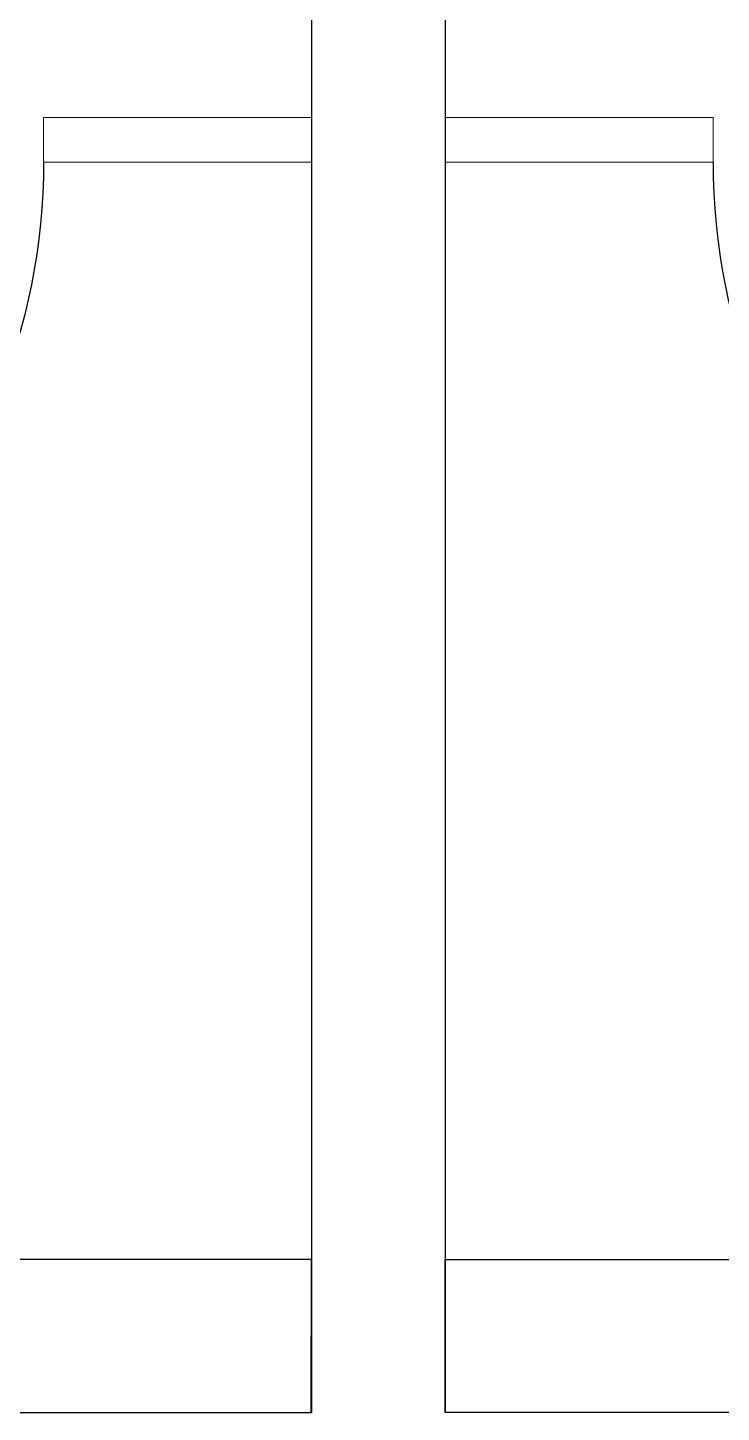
# Model space of a CAD drawing. Header units: metres. Extents: x -22 to 564, y 0 to 143.
# Drawn here: x 242.786 to 243.563, y 50.875 to 52.426 of the extents above; entities that cross this region are included whole.
import ezdxf

# ---------------------------------------------------------------- set-up
doc = ezdxf.new("R2010")
doc.units = ezdxf.units.M
for name, color, linetype in [('XREF 2N NEURO-ONCOLOGIA$0$CANCELES', 1, 'Continuous'), ('XREF 2N NEURO-ONCOLOGIA$0$MAMPARAS BAÑO', 1, 'Continuous'), ('XREF 2N NEURO-ONCOLOGIA$0$Mobiliario Fijo', 40, 'Continuous'), ('XREF 2N NEURO-ONCOLOGIA$0$MUROS', 3, 'Continuous')]:
    doc.layers.add(name, color=color, linetype=linetype)

# ---------------------------------------------------------------- blocks, each defined once
blk = doc.blocks.new('XREF 2N NEURO-ONCOLOGIA')
at = {"layer": 'XREF 2N NEURO-ONCOLOGIA$0$CANCELES'}
for points in [[(18.8239, 4.2376, -0.414214), (18.1239, 4.9376), (18.8239, 4.9376), (18.8239, 4.8876), (18.1239, 4.8876), (18.1239, 4.9376)], [(18.8239, 3.4876, 0.414214), (18.1239, 2.7876), (18.8239, 2.7876), (18.8239, 2.8376), (18.1239, 2.8376), (18.1239, 2.7876)]]:
    blk.add_lwpolyline(points, format="xyb", dxfattribs=at)
at = {"layer": 'XREF 2N NEURO-ONCOLOGIA$0$MAMPARAS BAÑO', "lineweight": 0, "elevation": 0}
for points in [[(18.8739, 4.2377), (18.8239, 4.2377), (18.8239, 3.9376), (18.8739, 3.9376)], [(18.8739, 3.4876), (18.8239, 3.4876), (18.8239, 3.7877), (18.8739, 3.7877)]]:
    blk.add_lwpolyline(points, close=True, dxfattribs=at)
at = {"layer": 'XREF 2N NEURO-ONCOLOGIA$0$Mobiliario Fijo', "elevation": 0}
for points in [[(17.4239, 3.9377), (17.5949, 3.9376), (17.5949, 4.9376), (17.4239, 4.9376)], [(17.4239, 3.7876), (17.5949, 3.7876), (17.5949, 2.7877), (17.4239, 2.7876)]]:
    blk.add_lwpolyline(points, close=True, dxfattribs=at)
at = {"layer": 'XREF 2N NEURO-ONCOLOGIA$0$MUROS'}
for p, q in [((17.424, 6.0876), (17.4239, 3.9376)), ((20.3239, 3.9376), (17.4239, 3.9376)), ((17.424, 1.6377), (17.4239, 3.7877)), ((20.5739, 3.7876), (17.4239, 3.7876))]:
    blk.add_line(p, q, dxfattribs=at)

msp = doc.modelspace()

# ---------------------------------------------------------------- block references
at = {"rotation": 90}
msp.add_blockref('XREF 2N NEURO-ONCOLOGIA', (247.0412, 33.4511), dxfattribs=at)

doc.saveas('drawing.dxf')
